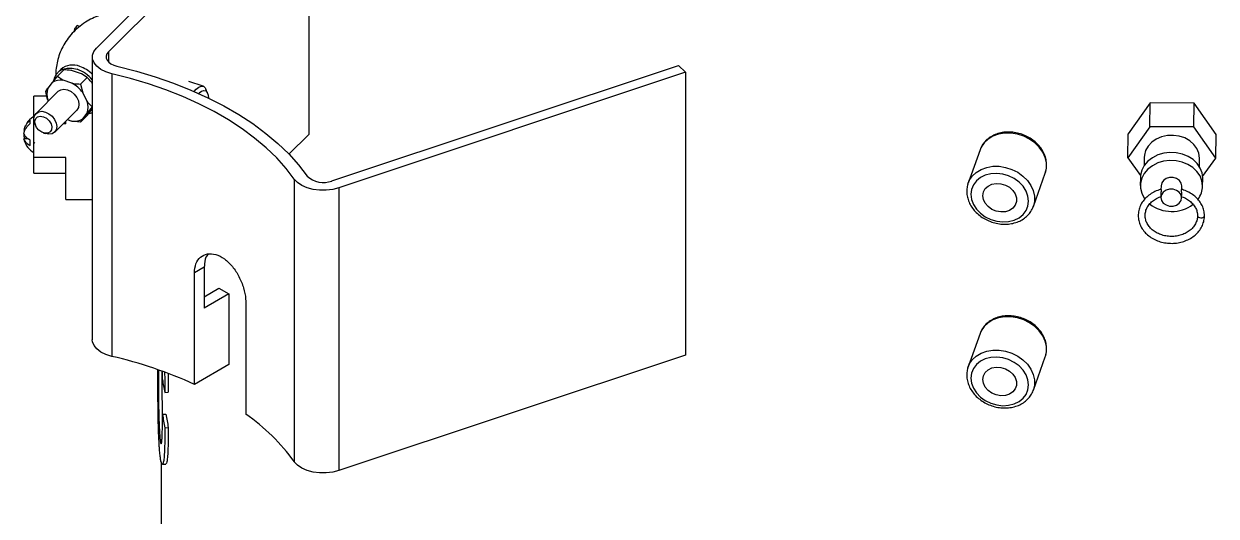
# Model space of a CAD drawing. Header units: millimetres. Extents: x 118006 to 124636, y -130611 to -125922.
# Drawn here: x 122245.9 to 122521.5, y -128936 to -128822.2 of the extents above; entities that cross this region are included whole.
import ezdxf

# ---------------------------------------------------------------- set-up
doc = ezdxf.new("R2010")
doc.units = ezdxf.units.MM
doc.header["$LTSCALE"] = 13
doc.layers.add('几何体', color=7, linetype='Continuous')

msp = doc.modelspace()

# ---------------------------------------------------------------- linework, layer by layer
at = {"layer": '几何体'}
for p, q in [((122262.7, -128827.8), (122308.98, -128781.52)), ((122311.75, -128782.44), (122265.47, -128828.72)), ((122311.75, -128782.44), (122311.75, -128847.77)), ((122257.52, -128823.96), (122257.74, -128823.16)), ((122258.26, -128822.63), (122257.74, -128823.16)), ((122257.74, -128823.16), (122258.23, -128823.32)), ((122258.79, -128822.81), (122258.26, -128822.63)), ((122265.47, -128828.72), (122265.47, -128831.03)), ((122261.73, -128829.88), (122261.73, -128895.2)), ((122317.1, -128858.53), (122397.27, -128831.81)), ((122397.27, -128831.81), (122398.87, -128833.41)), ((122253.66, -128834.34), (122255.15, -128832.85)), ((122253.66, -128834.34), (122254.97, -128835.25)), ((122254.46, -128832.74), (122253.81, -128833.39)), ((122259.21, -128833.73), (122257.17, -128833.05)), ((122259.03, -128836.13), (122260.52, -128834.64)), ((122260.52, -128834.64), (122259.21, -128833.73)), ((122266.22, -128833.73), (122266.22, -128899.05)), ((122398.87, -128833.41), (122318.7, -128860.13)), ((122398.87, -128833.41), (122398.87, -128898.74)), ((122253.83, -128837.81), (122248.72, -128842.92)), ((122250.98, -128837.83), (122251.46, -128837.1)), ((122252.48, -128835.77), (122251.46, -128837.1)), ((122257.01, -128835.93), (122254.97, -128835.25)), ((122259.03, -128836.13), (122259.51, -128838.12)), ((122261.73, -128835.97), (122261.7, -128835.92)), ((122287.32, -128836.62), (122284.02, -128835.52)), ((122288.38, -128838.23), (122288, -128837.34)), ((122251.22, -128838.93), (122248.19, -128838.93)), ((122248.19, -128844.67), (122248.19, -128838.93)), ((122251.46, -128839.82), (122251.58, -128840.06)), ((122260.53, -128840.12), (122259.51, -128838.12)), ((122506.29, -128840.49), (122501.21, -128847.65)), ((122506.21, -128845.98), (122506.29, -128840.49)), ((122516.45, -128840.54), (122506.29, -128840.49)), ((122516.37, -128846.03), (122516.45, -128840.54)), ((122521.53, -128847.75), (122516.45, -128840.54)), ((122253.04, -128847.24), (122258.15, -128842.13)), ((122259.03, -128844.9), (122260.52, -128843.4)), ((122259.51, -128844.17), (122260.53, -128842.84)), ((122260.52, -128843.4), (122261.7, -128841.97)), ((122261.71, -128841.41), (122260.53, -128842.84)), ((122261.73, -128842.76), (122260.97, -128843.03)), ((122261.7, -128841.97), (122261.73, -128841.94)), ((122261.71, -128841.41), (122261.73, -128841.39)), ((122247.39, -128845.27), (122247.39, -128844.48)), ((122248.19, -128844.67), (122248.28, -128844.67)), ((122248.19, -128845.3), (122248.19, -128844.67)), ((122248.19, -128853.1), (122248.19, -128845.3)), ((122248.47, -128845.3), (122248.19, -128845.3)), ((122248.42, -128845.16), (122248.58, -128845.6)), ((122255.63, -128845.3), (122254.99, -128845.3)), ((122255.61, -128844.67), (122255.63, -128844.67)), ((122255.63, -128845.3), (122255.63, -128844.67)), ((122255.95, -128844.34), (122257.01, -128844.69)), ((122259.03, -128844.9), (122257.01, -128844.69)), ((122506.21, -128845.98), (122501.13, -128853.14)), ((122516.37, -128846.03), (122506.21, -128845.98)), ((122521.45, -128853.24), (122516.37, -128846.03)), ((122246.15, -128846.82), (122245.9, -128846.82)), ((122246.09, -128847.71), (122245.9, -128848.02)), ((122246.16, -128848.02), (122245.9, -128848.02)), ((122246.04, -128849.14), (122245.9, -128848.81)), ((122246.95, -128848.81), (122245.9, -128848.81)), ((122250.36, -128847.39), (122250.8, -128847.55)), ((122311.75, -128847.77), (122307.19, -128852.33)), ((122501.13, -128853.14), (122501.21, -128847.65)), ((122521.45, -128853.24), (122521.53, -128847.75)), ((122247.39, -128850.33), (122247.39, -128849.12)), ((122248.18, -128849.52), (122248.43, -128849.72)), ((122466.94, -128851.34), (122464.2, -128859.03)), ((122255.63, -128853.1), (122248.19, -128853.1)), ((122248.19, -128856.69), (122248.19, -128853.1)), ((122255.63, -128862.81), (122255.63, -128853.1)), ((122501.13, -128853.14), (122504.05, -128857.28)), ((122504.89, -128853.1), (122504.86, -128855.02)), ((122517.66, -128855.22), (122517.69, -128853.29)), ((122518.41, -128857.53), (122521.45, -128853.24)), ((122248.19, -128856.69), (122255.63, -128856.69)), ((122479.28, -128864.39), (122482.01, -128856.7)), ((122482.01, -128856.7), (122482.12, -128856.37)), ((122308.43, -128858.1), (122308.43, -128923.42)), ((122464.14, -128859.21), (122464.2, -128859.03)), ((122504.02, -128857.7), (122503.99, -128859.55)), ((122508.79, -128859.62), (122508.78, -128860.56)), ((122513.58, -128860.61), (122513.59, -128859.7)), ((122518.39, -128859.77), (122518.42, -128857.92)), ((122318.7, -128860.13), (122318.7, -128925.46)), ((122508.77, -128861.36), (122508.75, -128862.34)), ((122513.55, -128862.42), (122513.56, -128861.45)), ((122255.63, -128862.81), (122261.73, -128862.81)), ((122287.61, -128878.41), (122285.33, -128879.73)), ((122287.61, -128878.41), (122287.61, -128887.89)), ((122285.33, -128905.53), (122285.33, -128879.73)), ((122287.61, -128885.27), (122291, -128883.31)), ((122293.26, -128884.62), (122287.61, -128887.89)), ((122291, -128883.31), (122293.26, -128884.62)), ((122293.26, -128884.62), (122293.26, -128900.95)), ((122297.21, -128886.59), (122297.21, -128912.39)), ((122466.94, -128893.8), (122464.2, -128901.49)), ((122293.26, -128900.95), (122285.33, -128905.53)), ((122398.87, -128898.74), (122318.7, -128925.46)), ((122479.28, -128906.85), (122482.01, -128899.16)), ((122482.01, -128899.16), (122482.12, -128898.83)), ((122464.14, -128901.67), (122464.2, -128901.49)), ((122278.48, -128907.39), (122279.28, -128907.34)), ((122277.94, -128912.45), (122278.74, -128912.41)), ((122278.51, -128915.55), (122279.3, -128915.5)), ((122277.4, -128918.28), (122277.83, -128918.26)), ((122277.66, -128923.44), (122277.66, -129172.11))]:
    msp.add_line(p, q, dxfattribs=at)
at = {"layer": '几何体', "flags": 128}
for points in [[(122266.22, -128833.73), (122264.87, -128833.31), (122263.7, -128832.73), (122262.77, -128832.03), (122262.12, -128831.23), (122261.78, -128830.36), (122261.76, -128829.48), (122262.07, -128828.61), (122262.7, -128827.8)], [(122265.47, -128828.72), (122265.12, -128829.17), (122264.95, -128829.65), (122264.96, -128830.15), (122265.15, -128830.63), (122265.51, -128831.07), (122266.02, -128831.46), (122266.67, -128831.78), (122267.42, -128832.02)], [(122252.9, -128835.14), (122253.02, -128834.7), (122253.45, -128833.82), (122254.1, -128833.14), (122254.94, -128832.66), (122255.94, -128832.43), (122257.04, -128832.45), (122258.19, -128832.71)], [(122267.42, -128832.02), (122271.92, -128833.16), (122276.28, -128834.47), (122280.49, -128835.93), (122284.54, -128837.53), (122288.42, -128839.28), (122292.1, -128841.15), (122295.57, -128843.16), (122298.82, -128845.28), (122301.85, -128847.52), (122304.62, -128849.86), (122307.15, -128852.29), (122309.41, -128854.81), (122311.4, -128857.4)], [(122308.43, -128858.1), (122306.52, -128855.61), (122304.35, -128853.19), (122301.93, -128850.86), (122299.26, -128848.61), (122296.36, -128846.46), (122293.24, -128844.43), (122289.9, -128842.5), (122286.37, -128840.7), (122282.65, -128839.02), (122278.76, -128837.48), (122274.72, -128836.08), (122270.53, -128834.83), (122266.22, -128833.73)], [(122253.83, -128837.81), (122253.85, -128837.79), (122254.44, -128837.43), (122255.18, -128837.33), (122255.99, -128837.48), (122256.81, -128837.87), (122257.55, -128838.47), (122258.13, -128839.22), (122258.51, -128840.04), (122258.64, -128840.85), (122258.51, -128841.58), (122258.15, -128842.13)], [(122285.25, -128837.83), (122285.72, -128837.3), (122286.33, -128836.81), (122286.9, -128836.59), (122287.4, -128836.65), (122287.81, -128837), (122288, -128837.34)], [(122286.33, -128838.31), (122286.45, -128838.19), (122287, -128837.75), (122287.52, -128837.58), (122287.97, -128837.69), (122288.31, -128838.08), (122288.52, -128838.71), (122288.59, -128839.36)], [(122248.42, -128845.16), (122248.37, -128845.01), (122248.24, -128844.2), (122248.37, -128843.47), (122248.74, -128842.9), (122249.33, -128842.54), (122250.07, -128842.43), (122250.88, -128842.59)], [(122250.88, -128842.59), (122251.7, -128842.98), (122252.44, -128843.58), (122253.02, -128844.33), (122253.4, -128845.15), (122253.53, -128845.96), (122253.4, -128846.69), (122253.02, -128847.26), (122252.44, -128847.62), (122251.7, -128847.72), (122250.88, -128847.57), (122250.8, -128847.55)], [(122246.23, -128845.81), (122246.13, -128846.05), (122245.98, -128846.49)], [(122250.42, -128843.68), (122251.13, -128844.04), (122251.75, -128844.61), (122252.19, -128845.3), (122252.39, -128846.03), (122252.32, -128846.69), (122252, -128847.19), (122251.46, -128847.47), (122250.78, -128847.5), (122250.06, -128847.25), (122249.38, -128846.78), (122248.84, -128846.14), (122248.52, -128845.42), (122248.45, -128844.72), (122248.65, -128844.12), (122249.09, -128843.72), (122249.71, -128843.57), (122250.42, -128843.68)], [(122482.12, -128856.37), (122482.28, -128855.57), (122482.28, -128854.32), (122482, -128853.07), (122481.44, -128851.85), (122480.64, -128850.71), (122479.61, -128849.69), (122478.39, -128848.83), (122477.04, -128848.15), (122475.59, -128847.69), (122474.1, -128847.45), (122472.63, -128847.45), (122471.22, -128847.69), (122469.93, -128848.16), (122468.8, -128848.84), (122467.88, -128849.71), (122467.2, -128850.73), (122466.94, -128851.34)], [(122517.69, -128853.23), (122517.54, -128852.1), (122517.1, -128851.03), (122516.38, -128850.06), (122515.43, -128849.23), (122514.29, -128848.59), (122513, -128848.17), (122511.64, -128847.98), (122510.25, -128848.03), (122508.92, -128848.33), (122507.7, -128848.85), (122506.64, -128849.58), (122505.81, -128850.47), (122505.22, -128851.49), (122504.93, -128852.6), (122504.89, -128853.1)], [(122518.42, -128857.85), (122518.27, -128856.66), (122517.84, -128855.53), (122517.13, -128854.48), (122516.18, -128853.58), (122515.03, -128852.84), (122513.72, -128852.31), (122512.31, -128852.01), (122510.85, -128851.94), (122509.41, -128852.11), (122508.05, -128852.52), (122506.81, -128853.14), (122505.76, -128853.95), (122504.92, -128854.93), (122504.35, -128856.02), (122504.06, -128857.18), (122504.02, -128857.7)], [(122518.39, -128859.7), (122518.24, -128858.51), (122517.81, -128857.37), (122517.1, -128856.33), (122516.15, -128855.42), (122515, -128854.69), (122513.69, -128854.16), (122512.28, -128853.85), (122510.83, -128853.79), (122509.39, -128853.96), (122508.02, -128854.36), (122506.78, -128854.99), (122505.73, -128855.8), (122504.9, -128856.77), (122504.32, -128857.86), (122504.03, -128859.03), (122504.03, -128860.22), (122504.32, -128861.38), (122504.9, -128862.48), (122505.02, -128862.66)], [(122464.2, -128859.03), (122464.47, -128858.42), (122465.15, -128857.4), (122466.07, -128856.53), (122467.2, -128855.85), (122468.49, -128855.38), (122469.9, -128855.14), (122471.37, -128855.14), (122472.86, -128855.38), (122474.31, -128855.84), (122475.66, -128856.52), (122476.87, -128857.38), (122477.9, -128858.4), (122478.71, -128859.54), (122479.26, -128860.76), (122479.54, -128862.01), (122479.54, -128863.26), (122479.31, -128864.29)], [(122464.84, -128861.6), (122464.99, -128862.77), (122465.42, -128863.93), (122466.11, -128865.02), (122467.04, -128865.99), (122468.17, -128866.8), (122469.44, -128867.43), (122470.81, -128867.83), (122472.2, -128867.99), (122473.56, -128867.91), (122474.83, -128867.59), (122475.96, -128867.04), (122476.89, -128866.29), (122477.59, -128865.37), (122478.02, -128864.32), (122478.16, -128863.18), (122478.02, -128862.01), (122477.59, -128860.85), (122476.89, -128859.76), (122475.96, -128858.79), (122474.83, -128857.98), (122473.56, -128857.35), (122472.2, -128856.95), (122470.81, -128856.79), (122469.44, -128856.87), (122468.17, -128857.19), (122467.04, -128857.74), (122466.11, -128858.49), (122465.42, -128859.41), (122464.99, -128860.46), (122464.84, -128861.6)], [(122318.7, -128860.13), (122317.3, -128860.49), (122315.8, -128860.67), (122314.26, -128860.66), (122312.77, -128860.46), (122311.38, -128860.09), (122310.16, -128859.55), (122309.16, -128858.88), (122308.43, -128858.1)], [(122467.58, -128861.93), (122467.73, -128861.06), (122468.15, -128860.3), (122468.83, -128859.69), (122469.7, -128859.28), (122470.7, -128859.1), (122471.77, -128859.16), (122472.81, -128859.47), (122473.76, -128859.99), (122474.54, -128860.69), (122475.1, -128861.51), (122475.38, -128862.41), (122475.38, -128863.29), (122475.1, -128864.12), (122474.54, -128864.81), (122473.76, -128865.33), (122472.81, -128865.62), (122471.77, -128865.68), (122470.7, -128865.49), (122469.7, -128865.08), (122468.83, -128864.46), (122468.15, -128863.69), (122467.73, -128862.82), (122467.58, -128861.93)], [(122513.59, -128859.67), (122513.45, -128859), (122513.03, -128858.41), (122512.39, -128857.97), (122511.61, -128857.73), (122510.77, -128857.73), (122509.99, -128857.96), (122509.35, -128858.39), (122508.94, -128858.98), (122508.79, -128859.62)], [(122513.55, -128862.39), (122513.41, -128861.72), (122512.99, -128861.13), (122512.35, -128860.69), (122511.57, -128860.45), (122510.73, -128860.45), (122509.95, -128860.68), (122509.31, -128861.11), (122508.9, -128861.7), (122508.75, -128862.37), (122508.9, -128863.04), (122509.31, -128863.63), (122509.95, -128864.07), (122510.73, -128864.31), (122511.57, -128864.31), (122512.35, -128864.08), (122512.99, -128863.65), (122513.41, -128863.06), (122513.55, -128862.39)], [(122517.23, -128866.58), (122517.28, -128866.75), (122517.46, -128866.9), (122517.71, -128867), (122518.02, -128867.04)], [(122518.02, -128867.04), (122518.33, -128867.01), (122518.59, -128866.91), (122518.76, -128866.76), (122518.83, -128866.58), (122518.83, -128866.58)], [(122482.12, -128898.83), (122482.28, -128898.03), (122482.28, -128896.78), (122482, -128895.53), (122481.44, -128894.31), (122480.64, -128893.17), (122479.61, -128892.15), (122478.39, -128891.29), (122477.04, -128890.61), (122475.59, -128890.15), (122474.1, -128889.91), (122472.63, -128889.91), (122471.22, -128890.15), (122469.93, -128890.62), (122468.8, -128891.3), (122467.88, -128892.17), (122467.2, -128893.19), (122466.94, -128893.8)], [(122266.22, -128899.05), (122264.87, -128898.63), (122263.7, -128898.06), (122262.77, -128897.35), (122262.12, -128896.55), (122261.78, -128895.69), (122261.73, -128895.2)], [(122464.2, -128901.49), (122464.47, -128900.88), (122465.15, -128899.86), (122466.07, -128898.99), (122467.2, -128898.31), (122468.49, -128897.84), (122469.9, -128897.6), (122471.37, -128897.6), (122472.86, -128897.84), (122474.31, -128898.3), (122475.66, -128898.98), (122476.87, -128899.84), (122477.9, -128900.86), (122478.71, -128902), (122479.26, -128903.22), (122479.54, -128904.47), (122479.54, -128905.72), (122479.31, -128906.75)], [(122464.84, -128904.06), (122464.99, -128905.23), (122465.42, -128906.39), (122466.11, -128907.48), (122467.04, -128908.45), (122468.17, -128909.26), (122469.44, -128909.89), (122470.81, -128910.29), (122472.2, -128910.45), (122473.56, -128910.37), (122474.83, -128910.05), (122475.96, -128909.5), (122476.89, -128908.75), (122477.59, -128907.83), (122478.02, -128906.78), (122478.16, -128905.64), (122478.02, -128904.47), (122477.59, -128903.31), (122476.89, -128902.22), (122475.96, -128901.25), (122474.83, -128900.44), (122473.56, -128899.81), (122472.2, -128899.41), (122470.81, -128899.25), (122469.44, -128899.33), (122468.17, -128899.65), (122467.04, -128900.2), (122466.11, -128900.95), (122465.42, -128901.87), (122464.99, -128902.92), (122464.84, -128904.06)], [(122467.58, -128904.39), (122467.73, -128903.52), (122468.15, -128902.76), (122468.83, -128902.15), (122469.7, -128901.74), (122470.7, -128901.56), (122471.77, -128901.62), (122472.81, -128901.93), (122473.76, -128902.45), (122474.54, -128903.15), (122475.1, -128903.97), (122475.38, -128904.87), (122475.38, -128905.75), (122475.1, -128906.58), (122474.54, -128907.27), (122473.76, -128907.79), (122472.81, -128908.08), (122471.77, -128908.14), (122470.7, -128907.95), (122469.7, -128907.54), (122468.83, -128906.92), (122468.15, -128906.15), (122467.73, -128905.28), (122467.58, -128904.39)], [(122277.92, -128923.98), (122278.32, -128923.96), (122278.71, -128923.94)], [(122318.7, -128925.46), (122317.3, -128925.81), (122315.8, -128925.99), (122314.26, -128925.98), (122312.77, -128925.79), (122311.38, -128925.41), (122310.16, -128924.88), (122309.16, -128924.2), (122308.43, -128923.42)]]:
    msp.add_lwpolyline(points, dxfattribs=at)
at = {"layer": '几何体'}
for centre, radius, start, end in [((122257.19, -128835.92), 4.19, 66.8738, 130.716), ((122256.19, -128839.66), 8.04, 46.4926, 70.8075), ((122255.44, -128840.5), 8.26, 40.3624, 70.5396), ((122255.47, -128838.46), 4.24, 161.2999, 198.7001), ((122254.41, -128838.74), 3.54, 80.7861, 123.0501), ((122253.36, -128842.61), 7.62, 36.1447, 61.3112), ((122256.52, -128841.48), 4.24, 341.2999, 18.7001), ((122250.59, -128847.81), 4.8, 120, 148.5254), ((122257.58, -128841.2), 3.54, 260.7861, 303.0501), ((122250.59, -128847.81), 4.8, 196.2626, 240), ((122315.14, -128853.48), 5.42, 226.376, 291.2182), ((122513.29, -128859.65), 5.1, 322.798, 359.4591), ((122511.23, -128857.27), 8.3, 232.3656, 306.7301), ((122243.82, -128996.56), 100.05, 65.4841, 77.0606), ((122361.11, -128890.85), 84.27, 189.2738, 191.3225), ((122361.13, -128898.87), 84.29, 189.274, 191.4154), ((122361.66, -128898.87), 84.02, 189.274, 191.4154), ((122269.87, -128951.42), 47.66, 35.9862, 54.9953)]:
    msp.add_arc(centre, radius, start, end, dxfattribs=at)
for points, knots in [([(122264.7, -128819.99), (122264.41, -128820.05), (122263.54, -128820.23), (122262.14, -128820.76), (122260.47, -128821.59), (122258.87, -128822.68), (122257.4, -128824.01), (122256.14, -128825.48), (122255.1, -128827.07), (122254.3, -128828.72), (122253.73, -128830.4), (122253.4, -128832.06), (122253.27, -128833.33), (122253.32, -128834.03), (122253.33, -128834.19)], [0, 0, 0, 0, 0.045689, 0.135928, 0.227336, 0.328572, 0.428217, 0.525796, 0.621089, 0.713876, 0.80392, 0.890909, 0.974445, 1, 1, 1, 1]), ([(122252.48, -128835.77), (122252.56, -128835.68), (122252.93, -128835.22), (122253.34, -128834.73), (122253.66, -128834.34)], [0, 0, 0, 0, 0.217606, 1, 1, 1, 1]), ([(122257.17, -128833.05), (122257.03, -128833.03), (122256.37, -128832.91), (122255.69, -128832.88), (122255.15, -128832.85)], [0, 0, 0, 0, 0.217606, 1, 1, 1, 1]), ([(122261.7, -128835.92), (122261.62, -128835.82), (122261.26, -128835.33), (122260.84, -128834.94), (122260.52, -128834.64)], [0, 0, 0, 0, 0.217606, 1, 1, 1, 1]), ([(122251.46, -128839.82), (122251.41, -128839.68), (122251.2, -128839.03), (122251.08, -128838.36), (122250.98, -128837.83)], [0, 0, 0, 0, 0.217606, 1, 1, 1, 1]), ([(122257.01, -128835.93), (122257.16, -128835.95), (122257.81, -128836.07), (122258.49, -128836.1), (122259.03, -128836.13)], [0, 0, 0, 0, 0.217606, 1, 1, 1, 1]), ([(122260.53, -128840.12), (122260.61, -128840.23), (122260.98, -128840.72), (122261.39, -128841.11), (122261.71, -128841.41)], [0, 0, 0, 0, 0.217606, 1, 1, 1, 1]), ([(122247.39, -128844.48), (122247.03, -128844.82), (122246.29, -128845.49), (122246.03, -128846.37), (122245.9, -128846.82)], [0, 0, 0, 0, 0.497268, 1, 1, 1, 1]), ([(122245.9, -128847.6), (122245.97, -128847.34), (122246.15, -128846.64), (122246.71, -128845.84), (122247.24, -128845.4), (122247.39, -128845.27)], [0, 0, 0, 0, 0.300614, 0.797006, 1, 1, 1, 1]), ([(122259.51, -128844.17), (122259.46, -128844.23), (122259.25, -128844.53), (122259.13, -128844.73), (122259.03, -128844.9)], [0, 0, 0, 0, 0.217606, 1, 1, 1, 1]), ([(122247.39, -128849.12), (122247.03, -128848.9), (122246.29, -128848.47), (122246.03, -128847.89), (122245.9, -128847.6)], [0, 0, 0, 0, 0.497268, 1, 1, 1, 1]), ([(122245.9, -128848.02), (122245.94, -128848.3), (122245.98, -128848.57), (122246.15, -128848.81), (122246.15, -128848.81)], [0, 0, 0, 0, 0.995604, 1, 1, 1, 1]), ([(122245.9, -128848.81), (122245.97, -128848.98), (122246.15, -128849.44), (122246.71, -128849.96), (122247.24, -128850.24), (122247.39, -128850.33)], [0, 0, 0, 0, 0.300614, 0.797006, 1, 1, 1, 1]), ([(122482.1, -128856.34), (122482.14, -128856.2), (122482.32, -128855.7), (122482.37, -128854.75), (122482.25, -128853.55), (122481.87, -128852.36), (122481.26, -128851.22), (122480.44, -128850.16), (122479.42, -128849.22), (122478.25, -128848.44), (122476.96, -128847.82), (122475.58, -128847.41), (122474.17, -128847.2), (122472.76, -128847.21), (122471.4, -128847.44), (122470.14, -128847.89), (122469.02, -128848.54), (122468.08, -128849.38), (122467.36, -128850.32), (122467.08, -128851.02), (122466.95, -128851.35)], [0, 0, 0, 0, 0.019878, 0.076253, 0.132667, 0.189467, 0.246821, 0.30471, 0.363001, 0.421549, 0.480251, 0.539063, 0.597975, 0.656982, 0.716045, 0.775055, 0.833817, 0.892088, 0.94968, 1, 1, 1, 1]), ([(122464.14, -128859.23), (122464.05, -128859.59), (122463.9, -128860.15), (122463.89, -128860.72), (122463.88, -128860.92)], [0, 0, 0, 0, 0.65434, 1, 1, 1, 1]), ([(122463.88, -128860.92), (122463.89, -128861.16), (122463.91, -128861.8), (122464.15, -128862.84), (122464.65, -128864.01), (122465.38, -128865.1), (122466.31, -128866.1), (122467.42, -128866.96), (122468.66, -128867.65), (122470, -128868.16), (122471.41, -128868.47), (122472.82, -128868.56), (122474.21, -128868.42), (122475.52, -128868.07), (122476.71, -128867.51), (122477.74, -128866.75), (122478.56, -128865.83), (122479.08, -128864.99), (122479.24, -128864.44), (122479.29, -128864.27)], [0, 0, 0, 0, 0.035641, 0.096535, 0.157817, 0.219704, 0.282096, 0.34483, 0.407773, 0.470849, 0.534034, 0.597325, 0.660703, 0.724088, 0.787314, 0.850131, 0.912294, 0.973699, 1, 1, 1, 1]), ([(122508.8, -128860.46), (122508.65, -128860.5), (122508.05, -128860.66), (122507.07, -128861.08), (122505.95, -128861.79), (122505, -128862.66), (122504.26, -128863.67), (122503.76, -128864.78), (122503.5, -128865.94), (122503.51, -128867.11), (122503.77, -128868.27), (122504.26, -128869.36), (122504.99, -128870.35), (122505.91, -128871.22), (122507.02, -128871.94), (122508.26, -128872.49), (122509.6, -128872.83), (122510.99, -128872.97), (122512.39, -128872.9), (122513.75, -128872.62), (122515.03, -128872.13), (122516.19, -128871.45), (122517.17, -128870.61), (122517.95, -128869.62), (122518.5, -128868.53), (122518.79, -128867.5), (122518.81, -128866.84), (122518.83, -128866.58)], [0, 0, 0, 0, 0.014465, 0.056473, 0.098544, 0.140551, 0.182391, 0.223955, 0.265183, 0.306128, 0.346941, 0.387767, 0.428781, 0.470063, 0.511602, 0.55333, 0.595181, 0.637107, 0.679087, 0.721112, 0.763175, 0.80525, 0.847277, 0.889159, 0.930784, 0.972079, 1, 1, 1, 1]), ([(122517.23, -128866.58), (122517.22, -128866.73), (122517.2, -128867.21), (122516.99, -128868.01), (122516.5, -128868.91), (122515.79, -128869.72), (122514.88, -128870.4), (122513.82, -128870.91), (122512.65, -128871.24), (122511.42, -128871.37), (122510.19, -128871.31), (122508.99, -128871.04), (122507.89, -128870.59), (122506.93, -128869.98), (122506.14, -128869.24), (122505.56, -128868.39), (122505.2, -128867.47), (122505.08, -128866.51), (122505.2, -128865.54), (122505.58, -128864.6), (122506.19, -128863.74), (122507.01, -128863), (122507.88, -128862.46), (122508.51, -128862.24), (122508.75, -128862.15)], [0, 0, 0, 0, 0.023139, 0.071762, 0.120174, 0.167968, 0.215212, 0.262115, 0.308839, 0.355472, 0.402044, 0.448559, 0.49502, 0.541449, 0.587922, 0.634592, 0.6817, 0.729488, 0.777961, 0.826577, 0.874679, 0.922164, 0.969205, 1, 1, 1, 1]), ([(122508.8, -128860.46), (122508.81, -128860.46), (122508.82, -128860.46), (122508.82, -128860.59), (122508.81, -128860.78), (122508.79, -128861.01), (122508.77, -128861.21), (122508.77, -128861.33), (122508.77, -128861.36)], [0, 0, 0, 0, 0.188922, 0.384661, 0.559663, 0.737199, 0.934404, 1, 1, 1, 1]), ([(122518.83, -128866.58), (122518.82, -128866.36), (122518.8, -128865.75), (122518.56, -128864.77), (122518.05, -128863.68), (122517.31, -128862.69), (122516.38, -128861.83), (122515.27, -128861.12), (122514.26, -128860.68), (122513.62, -128860.5), (122513.43, -128860.44)], [0, 0, 0, 0, 0.080219, 0.221365, 0.362714, 0.504734, 0.647689, 0.79152, 0.935999, 1, 1, 1, 1]), ([(122513.56, -128861.45), (122513.56, -128861.41), (122513.57, -128861.29), (122513.55, -128861.06), (122513.53, -128860.79), (122513.52, -128860.59), (122513.53, -128860.49), (122513.54, -128860.48), (122513.55, -128860.47)], [0, 0, 0, 0, 0.071563, 0.272669, 0.479292, 0.669123, 0.837372, 1, 1, 1, 1]), ([(122513.55, -128862.15), (122513.57, -128862.16), (122513.97, -128862.28), (122514.69, -128862.63), (122515.62, -128863.27), (122516.36, -128864.04), (122516.89, -128864.91), (122517.18, -128865.77), (122517.21, -128866.33), (122517.23, -128866.58)], [0, 0, 0, 0, 0.007434, 0.17802, 0.348673, 0.519587, 0.69141, 0.865076, 1, 1, 1, 1]), ([(122285.33, -128879.73), (122285.4, -128878.99), (122285.55, -128877.52), (122286.67, -128876), (122288.28, -128875.24), (122290.25, -128875.38), (122292.29, -128876.41), (122294.17, -128878.22), (122295.71, -128880.59), (122296.77, -128883.24), (122297.18, -128885.28), (122297.2, -128886.33), (122297.21, -128886.59)], [0, 0, 0, 0, 0.106934, 0.213852, 0.321172, 0.428759, 0.53591, 0.642607, 0.749532, 0.857015, 0.964521, 1, 1, 1, 1]), ([(122288.59, -128875.41), (122288.47, -128875.51), (122287.92, -128876.02), (122287.66, -128877.17), (122287.62, -128878.17), (122287.61, -128878.41)], [0, 0, 0, 0, 0.166452, 0.793785, 1, 1, 1, 1]), ([(122482.1, -128898.8), (122482.14, -128898.66), (122482.32, -128898.16), (122482.37, -128897.21), (122482.25, -128896.01), (122481.87, -128894.82), (122481.26, -128893.68), (122480.44, -128892.62), (122479.42, -128891.68), (122478.25, -128890.9), (122476.96, -128890.28), (122475.58, -128889.87), (122474.17, -128889.66), (122472.76, -128889.67), (122471.4, -128889.9), (122470.14, -128890.35), (122469.02, -128891), (122468.08, -128891.84), (122467.36, -128892.78), (122467.08, -128893.48), (122466.95, -128893.81)], [0, 0, 0, 0, 0.019878, 0.076253, 0.132667, 0.189467, 0.246821, 0.30471, 0.363001, 0.421549, 0.480251, 0.539063, 0.597975, 0.656982, 0.716045, 0.775055, 0.833817, 0.892088, 0.94968, 1, 1, 1, 1]), ([(122277.4, -128921.91), (122277.38, -128921.68), (122277.33, -128921.25), (122277.26, -128920.5), (122277.19, -128919.55), (122277.13, -128918.34), (122277.06, -128916.87), (122277.01, -128915.31), (122276.97, -128913.69), (122276.94, -128912.04), (122276.92, -128910.2), (122276.9, -128908.21), (122276.89, -128906.1), (122276.88, -128904.34), (122276.88, -128903.03), (122276.88, -128902.41), (122276.88, -128902.17)], [0, 0, 0, 0, 0.05077, 0.100127, 0.150714, 0.226005, 0.301282, 0.376527, 0.451766, 0.526965, 0.602124, 0.701884, 0.801488, 0.902595, 0.962086, 1, 1, 1, 1]), ([(122277, -128902.2), (122277, -128902.42), (122277, -128903.16), (122277.01, -128904.47), (122277.01, -128906.14), (122277.02, -128907.85), (122277.04, -128909.41), (122277.06, -128910.8), (122277.09, -128912.38), (122277.14, -128914.39), (122277.23, -128916.16), (122277.3, -128917.22), (122277.35, -128917.79), (122277.38, -128918.11), (122277.4, -128918.28)], [0, 0, 0, 0, 0.044156, 0.149947, 0.257665, 0.362913, 0.468289, 0.534791, 0.601293, 0.734046, 0.866635, 0.911237, 0.95516, 1, 1, 1, 1]), ([(122277.8, -128902.46), (122277.8, -128902.47), (122277.8, -128902.75), (122277.8, -128903.3), (122277.81, -128904.11), (122277.81, -128904.89), (122277.81, -128905.67), (122277.81, -128906.42), (122277.82, -128907.68), (122277.84, -128909.38), (122277.87, -128911.54), (122277.9, -128913.08), (122277.93, -128913.85), (122277.94, -128913.99)], [0, 0, 0, 0, 0.002798, 0.082596, 0.157048, 0.231001, 0.302538, 0.370818, 0.435894, 0.63803, 0.809062, 0.96739, 1, 1, 1, 1]), ([(122277.94, -128904.43), (122277.94, -128904.11), (122277.94, -128903.49), (122277.94, -128902.83), (122277.94, -128902.51)], [0, 0, 0, 0, 0.508047, 1, 1, 1, 1]), ([(122278.43, -128902.71), (122278.43, -128902.75), (122278.45, -128903.2), (122278.46, -128904.03), (122278.48, -128905.2), (122278.49, -128906.32), (122278.48, -128907.04), (122278.48, -128907.39)], [0, 0, 0, 0, 0.021613, 0.26621, 0.510804, 0.755387, 1, 1, 1, 1]), ([(122279.23, -128903.04), (122279.24, -128903.36), (122279.26, -128904.07), (122279.27, -128905.15), (122279.28, -128906.27), (122279.28, -128906.98), (122279.28, -128907.34)], [0, 0, 0, 0, 0.205426, 0.470275, 0.73512, 1, 1, 1, 1]), ([(122464.14, -128901.69), (122464.05, -128902.05), (122463.9, -128902.61), (122463.89, -128903.18), (122463.88, -128903.38)], [0, 0, 0, 0, 0.65434, 1, 1, 1, 1]), ([(122463.88, -128903.38), (122463.89, -128903.62), (122463.91, -128904.26), (122464.15, -128905.3), (122464.65, -128906.47), (122465.38, -128907.56), (122466.31, -128908.56), (122467.42, -128909.42), (122468.66, -128910.11), (122470, -128910.62), (122471.41, -128910.93), (122472.82, -128911.02), (122474.21, -128910.88), (122475.52, -128910.53), (122476.71, -128909.97), (122477.74, -128909.21), (122478.56, -128908.29), (122479.08, -128907.45), (122479.24, -128906.9), (122479.29, -128906.73)], [0, 0, 0, 0, 0.035641, 0.096535, 0.157817, 0.219704, 0.282096, 0.34483, 0.407773, 0.470849, 0.534034, 0.597325, 0.660703, 0.724088, 0.787314, 0.850131, 0.912294, 0.973699, 1, 1, 1, 1]), ([(122277.4, -128918.28), (122277.42, -128918.45), (122277.46, -128918.79), (122277.53, -128919.1), (122277.6, -128919.25), (122277.66, -128919.26), (122277.72, -128919.12), (122277.77, -128918.92), (122277.82, -128918.55), (122277.86, -128917.95), (122277.89, -128917.12), (122277.92, -128916.06), (122277.93, -128914.91), (122277.94, -128913.71), (122277.94, -128912.87), (122277.94, -128912.45)], [0, 0, 0, 0, 0.062578, 0.125216, 0.187796, 0.250369, 0.312928, 0.37545, 0.437919, 0.500398, 0.598863, 0.699792, 0.798529, 0.898573, 1, 1, 1, 1]), ([(122278.51, -128915.55), (122278.51, -128915.93), (122278.5, -128916.69), (122278.49, -128917.79), (122278.47, -128918.86), (122278.44, -128920.22), (122278.37, -128921.75), (122278.24, -128923.24), (122278.05, -128923.97), (122277.83, -128924.05), (122277.65, -128923.53), (122277.53, -128922.9), (122277.46, -128922.44), (122277.42, -128922.08), (122277.4, -128921.91)], [0, 0, 0, 0, 0.062505, 0.125008, 0.187512, 0.250016, 0.374972, 0.499813, 0.624615, 0.749606, 0.874605, 0.916582, 0.957558, 1, 1, 1, 1]), ([(122279.3, -128915.5), (122279.3, -128915.79), (122279.3, -128916.28), (122279.29, -128916.93), (122279.29, -128917.45), (122279.28, -128917.94), (122279.27, -128918.42), (122279.25, -128919.39), (122279.21, -128920.81), (122279.11, -128922.43), (122278.97, -128923.5), (122278.83, -128923.94), (122278.74, -128923.89), (122278.71, -128923.87)], [0, 0, 0, 0, 0.069538, 0.115117, 0.156755, 0.196648, 0.236414, 0.275947, 0.445082, 0.62495, 0.781014, 0.93825, 1, 1, 1, 1])]:
    msp.add_open_spline(points, degree=3, knots=knots, dxfattribs=at)

doc.saveas('drawing.dxf')
